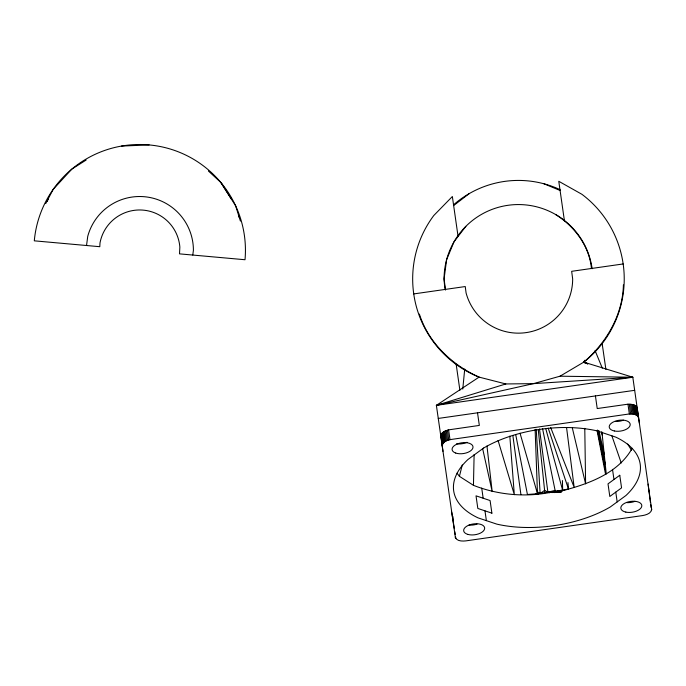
<?xml version="1.0" encoding="UTF-8"?>
<svg xmlns="http://www.w3.org/2000/svg" width="686" height="686" viewBox="0 0 686 686"><rect width="100%" height="100%" fill="white"/><g stroke="black" fill="none" stroke-linecap="round" stroke-linejoin="round"><path stroke-width="1.03" d="M537.412 491.922L540.559 493.277L544.607 490.353L547.9 492.231L552.35 492.214L552.359 491.596L555.566 491.588L568.445 488.972L567.965 482.584M551.184 492.214C525.527 497.487 497.856 494.975 473.451 485.328L474.12 454.569M452.777 519.877L453.017 516.678M462.767 389.082L464.722 369.034M86.53 245.511L87.739 236.37A53.748 53.748 0 0 1 193.409 250.279L192.775 255.055M477.525 412.818L479.334 425.423L448.601 429.865L445.068 431.022L441.741 433.389L440.781 435.439L442.967 451.328M638.623 417.8C637.2 413.701 631.669 413.752 628.076 414.138L451.285 439.443C447.735 440.078 442.401 441.587 442.196 445.917M651.691 509.098C651.477 513.437 646.152 514.937 642.602 515.572L465.803 540.885C462.218 541.263 456.679 541.323 455.264 537.215M473.451 485.328L459.414 476.324L462.27 464.945M562.417 480.543L562.683 490.679C588.871 483.767 618.309 473.229 632.166 448.292M47.231 201.47L48.337 198.606M45.722 203.588L53.148 189.413L71.841 169.099L86.127 160.044M584.832 360.261L583.786 362.122L560.033 376.194L533.442 383.645L436.382 405.349L455.444 537.867M465.863 226.337L454.038 241.746L446.612 259.685L444.074 278.936A74.422 74.422 0 0 0 445.197 289.458M562.606 490.13L554.511 491.287L552.35 492.214L561.748 491.09L562.606 490.13L545.782 428.699M453.652 205.551L469.198 193.624M564.501 221.321L558.773 181.284L581.9 194.292A105.781 105.781 0 0 1 583.786 362.122L632.809 377.231L436.382 405.349L479.077 377.111L505.831 383.954L533.442 383.645L632.809 377.231L651.7 509.775M560.462 491.082L557.744 491.613M561.748 491.09L562.391 490.902M549.186 492.72L550.026 492.557M436.382 405.349L505.831 383.954M555.488 492.188L556.235 492.171L554.151 492.599L555.566 491.588L552.35 492.214M539.479 428.973L547.9 492.231L555.085 490.353M413.744 293.925L465.245 286.551L466.086 292.965A54.211 54.211 0 0 0 572.664 278.936L571.661 271.313L623.162 263.947M438.26 418.434L634.687 390.317M535.389 494.014L552.359 491.596M639.395 423.211L637.037 407.347L635.536 405.649L632.801 404.526L627.964 404.191L597.223 408.547L595.422 395.933M121.525 146.067L149.111 144.926A105.781 105.781 0 0 1 245.013 259.737L179.509 253.863L179.852 247.054A40.328 40.328 0 0 0 99.993 242.998L99.804 246.703L34.3 240.829A105.781 105.781 0 0 1 149.111 144.926M560.591 492.471L556.423 492.171L561.56 492.136M560.033 376.194L632.809 377.231M555.969 491.416L554.511 491.287M547.9 492.231L549.606 492.497M491.888 513.154L477.825 508.455L476.024 495.841L490.087 500.54L491.896 513.197M543.947 183.779L560.085 190.468M538.373 494.357L537.481 493.723L520.031 433.192M555.643 214.521C574.414 226.346 589.368 245.965 591.452 268.483M585.424 363.417L583.786 362.122C606.373 342.88 622.759 314.934 623.403 284.861M586.144 362.851L587.731 364.18M208.398 171.003L220.866 182.476L231.199 198.82M457.013 473.143L459.414 476.324M220.866 182.476L235.624 205.791L240.409 221.081M627.639 444.005L631.514 450.299M454.381 528.674L451.68 512.193M551.87 492.205L552.067 492.642M595.071 350.58L602.308 368.15M550.661 427.489L574.148 487.283L566.602 427.884M648.459 489.761L649.205 491.759M611.835 435.704L621.242 462.981M548.251 428.21L568.445 488.972M498.079 440.489L514.32 494.666L509.827 436.116M419.378 314.068C428.433 342.751 451.997 364.978 479.077 377.111A105.781 105.781 0 0 1 433.809 215.49L452.357 196.522L458.077 236.481M601.476 432.043L602.257 435.13M572.364 428.107L585.612 483.887L584.781 428.347M482.661 448.738L492.179 491.588L486.966 446.011M598.964 430.654L604.255 454.535M598.243 430.894L605.249 464.242M542.566 428.63L555.257 491.185M597.437 430.053L606.253 473.949L601.931 431.983M515.812 435.053L527.431 494.495L537.481 493.723L535.114 429.29M597.026 430.354L605.584 474.438M238.505 215.01L238.788 216.948M636.694 406.729L638.1 416.539M650.422 502.615L648.107 484.076M650.697 504.579L651.125 507.52M636.188 406.163L637.594 415.965M635.536 405.649L636.942 415.45M634.747 405.203L636.154 415.004M633.83 404.817L635.236 414.627M632.801 404.526L634.207 414.327M631.677 404.303L633.084 414.112M630.485 404.174L631.892 413.984M629.242 404.14L630.64 413.941M627.964 404.191L629.362 413.992M602.128 343.369L605.884 369.394M612.512 469.37L613.97 479.505M615.771 492.119L617.177 501.92M481.718 488.089L483.167 498.233M484.968 510.838L486.374 520.648M456.164 364.223L459.894 390.283M448.601 429.865L450.007 439.666M447.366 430.173L448.764 439.983M446.183 430.559L447.581 440.369M445.068 431.022L446.475 440.824M444.056 431.537L445.454 441.347M443.147 432.12L444.554 441.921M442.376 432.737L443.782 442.539M441.741 433.389L443.147 443.199M441.261 434.067L442.659 443.868M440.935 434.752L442.341 444.562M454.801 531.616L455.221 534.557M455.504 536.521L455.787 538.484M512.862 435.584L520.906 494.58M445.54 290.075L444.074 278.936A74.38 74.38 0 0 1 513.334 204.737A74.38 74.38 0 0 1 592.121 268.715M538.304 430.131L544.847 492.668M536.22 429.333L540.122 493.345M453.48 204.891A98.51 98.51 0 0 1 560.102 189.662M467.037 442.298A10.556 5.454 -8.1 0 1 456.593 443.799M623.42 420.149A10.582 5.462 -8.1 0 1 615.436 421.47M634.91 501.355A10.582 5.462 -8.1 0 1 626.918 502.624M477.053 524.104A10.582 5.462 -8.1 0 1 469.018 525.064M483.639 448.027L467.981 459.483A94.214 48.672 -8.1 0 0 478.108 517.887L496.836 524.138A94.214 48.672 -8.1 0 0 610.24 506.997L625.898 495.541A94.214 48.672 -8.1 0 0 615.771 437.136L597.043 430.877A94.214 48.672 -8.1 0 0 483.639 448.027M619.758 475.269L608.01 483.87L609.811 496.475L621.567 487.875L619.758 475.269M455.71 453.052A10.556 5.454 -8.1 0 0 472.843 448.13A10.556 5.454 -8.1 0 0 459.106 443.353A10.556 5.454 -8.1 0 0 455.71 453.052M614.33 430.971A10.582 5.462 -8.1 0 0 630.211 424.668A10.582 5.462 -8.1 0 0 614.605 421.41A10.582 5.462 -8.1 0 0 614.33 430.971M625.821 512.099A10.582 5.462 -8.1 0 0 641.822 505.899A10.582 5.462 -8.1 0 0 626.344 502.512A10.582 5.462 -8.1 0 0 625.821 512.099M468.006 534.437A10.582 5.462 -8.1 0 0 484.616 528.812A10.582 5.462 -8.1 0 0 469.884 524.756A10.582 5.462 -8.1 0 0 468.006 534.437"/></g></svg>
